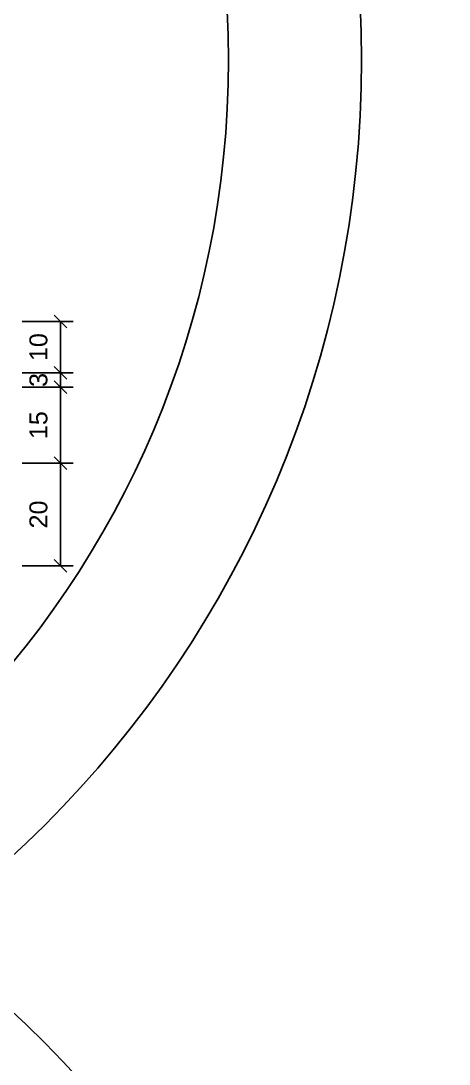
# Model space of a CAD drawing. Header units: metres. Extents: x -325 to 301, y -147 to 149.
# Drawn here: x 71.078 to 71.913, y 29.68 to 31.713 of the extents above; entities that cross this region are included whole.
import ezdxf

# ---------------------------------------------------------------- set-up
doc = ezdxf.new("R2010")
doc.units = ezdxf.units.M
doc.layers.get('Defpoints').update_dxf_attribs({"lineweight": 13})
doc.layers.add('-AUX-QAD', color=5, linetype='Continuous', plot=False)
doc.layers.add('0-TX-1_25', color=7, linetype='Continuous', true_color=0x3f4f7f)
doc.styles.get("Standard").update_dxf_attribs({"font": 'arial.ttf'})
doc.dimstyles.new('ISO-25', dxfattribs={"dimtxt": 0.1, "dimasz": 0.1, "dimexe": 0.1, "dimexo": 0.1, "dimgap": 0.1, "dimtad": 1, "dimdec": 0, "dimlfac": 100, "dimzin": 9, "dimtxsty": 'Standard', "dimblk": 'OBLIQUE', "dimcen": 0.1, "dimadec": 0, "dimazin": 0, "dimtfac": 1, "dimtdec": 0, "dimtmove": 0, "dimatfit": 3, "dimldrblk": 'OBLIQUE', "dimfxl": 1, "dimarcsym": 0})

# ---------------------------------------------------------------- blocks, each defined once
blk = doc.blocks.new('_Oblique')
at = {"color": 0, "lineweight": -2}
blk.add_line((-0.499999999995058, -0.4999999998130015), (0.500000000028669, 0.500000000163238), dxfattribs=at)
blk = doc.blocks.new('*D1507')
at = {"layer": '0-TX-1_25', "color": 0, "lineweight": -2, "transparency": 16777216}
for p, q in [((125.070910250361, 30.37956520640337), (124.9762901443603, 30.37956520640337)), ((125.0012901443603, 30.37956520640337), (125.0012901443603, 30.22880486568642)), ((124.9012901443603, 30.22880486568642), (125.0262901443603, 30.22880486568642))]:
    blk.add_line(p, q, dxfattribs=at)
at = {"layer": 'Defpoints', "color": 0, "transparency": 16777216}
for p in [(125.095910250361, 30.37956520640337), (22.7212616783194, 30.2288048656864), (125.0012901443603, 30.22880486568642)]:
    blk.add_point(p, dxfattribs=at)
at = {"layer": '0-TX-1_25', "color": 0, "lineweight": -2, "transparency": 16777216, "xscale": 0.025, "yscale": 0.025, "zscale": 0.025}
for p, rotation in [((125.0012901443603, 30.37956520640337), 90), ((125.0012901443603, 30.22880486568642), 270)]:
    blk.add_blockref('_Oblique', p, dxfattribs=dict(at, rotation=rotation))
at = {"layer": '0-TX-1_25', "color": 0, "transparency": 16777216, "insert": (124.95842008979, 30.30418503604485), "char_height": 0.035, "attachment_point": 5, "rotation": 90}
blk.add_mtext('15', dxfattribs=at)
blk = doc.blocks.new('*D1716')
at = {"layer": '0-TX-1_25', "color": 0, "lineweight": -2, "transparency": 16777216}
for p, q in [((22.79435890317222, 30.84073367747433), (22.66935890317222, 30.84073367747433)), ((22.69435890317223, 30.84073367747433), (22.69435890317223, 30.72659722064531)), ((22.70589523368086, 30.72659722064531), (22.66935890317223, 30.72659722064531))]:
    blk.add_line(p, q, dxfattribs=at)
at = {"layer": 'Defpoints', "color": 0, "transparency": 16777216}
for p in [(141.1863585769123, 30.84073367747435), (22.69435890317223, 30.72659722064531), (22.73089523368086, 30.72659722064531)]:
    blk.add_point(p, dxfattribs=at)
at = {"layer": '0-TX-1_25', "color": 0, "lineweight": -2, "transparency": 16777216, "xscale": 0.025, "yscale": 0.025, "zscale": 0.025}
for p, rotation in [((22.69435890317223, 30.84073367747433), 90), ((22.69435890317223, 30.72659722064531), 270)]:
    blk.add_blockref('_Oblique', p, dxfattribs=dict(at, rotation=rotation))
at = {"layer": '0-TX-1_25', "color": 0, "transparency": 16777216, "insert": (22.65178727970703, 30.7836654490598), "char_height": 0.035, "attachment_point": 5, "rotation": 90}
blk.add_mtext('11', dxfattribs=at)
blk = doc.blocks.new('*D1722')
at = {"layer": '0-TX-1_25', "color": 0, "lineweight": -2, "transparency": 16777216}
for p, q in [((71.08054030795523, 31.12725918351555), (71.18028848498825, 31.12725918351555)), ((71.15528848498825, 31.12725918351555), (71.15528848498825, 31.02720780477753)), ((71.08054030767707, 31.02720780477753), (71.18028848498825, 31.02720780477753))]:
    blk.add_line(p, q, dxfattribs=at)
at = {"layer": 'Defpoints', "color": 0, "transparency": 16777216}
for p in [(71.05554030795523, 31.12725918351555), (71.05554030767706, 31.02720780477753), (71.15528848498825, 31.02720780477753)]:
    blk.add_point(p, dxfattribs=at)
at = {"layer": '0-TX-1_25', "color": 0, "lineweight": -2, "transparency": 16777216, "xscale": 0.025, "yscale": 0.025, "zscale": 0.025}
for p, rotation in [((71.15528848498825, 31.12725918351555), 90), ((71.15528848498825, 31.02720780477753), 270)]:
    blk.add_blockref('_Oblique', p, dxfattribs=dict(at, rotation=rotation))
at = {"layer": '0-TX-1_25', "color": 0, "transparency": 16777216, "insert": (71.11241843041797, 31.07723349414652), "char_height": 0.035, "attachment_point": 5, "rotation": 90}
blk.add_mtext('10', dxfattribs=at)
blk = doc.blocks.new('*D1723')
at = {"layer": '0-TX-1_25', "color": 0, "lineweight": -2, "transparency": 16777216}
for p, q in [((71.15528848498792, 31.02720780477753), (71.15528848498792, 31.05220780477753)), ((71.08054030795523, 31.02720780477753), (71.18028848498793, 31.02720780477753)), ((71.15528848498792, 31.02720780477753), (71.15528848498792, 30.99918545372194)), ((71.08054030795523, 30.99918545372194), (71.18028848498793, 30.99918545372194)), ((71.15528848498792, 30.99918545372194), (71.15528848498792, 30.97418545372194))]:
    blk.add_line(p, q, dxfattribs=at)
at = {"layer": 'Defpoints', "color": 0, "transparency": 16777216}
for p in [(71.05554030795523, 31.02720780477753), (71.05554030795523, 30.99918545372194), (71.15528848498792, 30.99918545372194)]:
    blk.add_point(p, dxfattribs=at)
at = {"layer": '0-TX-1_25', "color": 0, "lineweight": -2, "transparency": 16777216, "xscale": 0.025, "yscale": 0.025, "zscale": 0.025}
for p, rotation in [((71.15528848498792, 31.02720780477753), 270), ((71.15528848498792, 30.99918545372194), 90)]:
    blk.add_blockref('_Oblique', p, dxfattribs=dict(at, rotation=rotation))
at = {"layer": '0-TX-1_25', "color": 0, "transparency": 16777216, "insert": (71.11240649317345, 31.01319662924971), "char_height": 0.035, "attachment_point": 5, "rotation": 90}
blk.add_mtext('3', dxfattribs=at)
blk = doc.blocks.new('*D1724')
at = {"layer": '0-TX-1_25', "color": 0, "lineweight": -2, "transparency": 16777216}
for p, q in [((71.08054030795523, 30.99918545372194), (71.18028848498837, 30.99918545372194)), ((71.15528848498836, 30.99918545372194), (71.15528848498836, 30.8509798389932)), ((71.08054235975071, 30.8509798389932), (71.18028848498837, 30.8509798389932))]:
    blk.add_line(p, q, dxfattribs=at)
at = {"layer": 'Defpoints', "color": 0, "transparency": 16777216}
for p in [(71.05554030795523, 30.99918545372194), (71.0555423597507, 30.8509798389932), (71.15528848498836, 30.8509798389932)]:
    blk.add_point(p, dxfattribs=at)
at = {"layer": '0-TX-1_25', "color": 0, "lineweight": -2, "transparency": 16777216, "xscale": 0.025, "yscale": 0.025, "zscale": 0.025}
for p, rotation in [((71.15528848498836, 30.99918545372194), 90), ((71.15528848498836, 30.8509798389932), 270)]:
    blk.add_blockref('_Oblique', p, dxfattribs=dict(at, rotation=rotation))
at = {"layer": '0-TX-1_25', "color": 0, "transparency": 16777216, "insert": (71.11241843041809, 30.92508264635754), "char_height": 0.035, "attachment_point": 5, "rotation": 90}
blk.add_mtext('15', dxfattribs=at)
blk = doc.blocks.new('*D1725')
at = {"layer": '0-TX-1_25', "color": 0, "lineweight": -2, "transparency": 16777216}
for p, q in [((71.08053985802582, 30.85097983895856), (71.18027302363728, 30.85097983895856)), ((71.15527302363728, 30.85097983895856), (71.15527302363728, 30.65098163747309)), ((71.08054353330304, 30.65098163747309), (71.18027302363728, 30.65098163747309))]:
    blk.add_line(p, q, dxfattribs=at)
at = {"layer": 'Defpoints', "color": 0, "transparency": 16777216}
for p in [(71.05553985802581, 30.85097983895856), (71.05554353330304, 30.65098163747309), (71.15527302363728, 30.65098163747309)]:
    blk.add_point(p, dxfattribs=at)
at = {"layer": '0-TX-1_25', "color": 0, "lineweight": -2, "transparency": 16777216, "xscale": 0.025, "yscale": 0.025, "zscale": 0.025}
for p, rotation in [((71.15527302363728, 30.85097983895856), 90), ((71.15527302363728, 30.65098163747309), 270)]:
    blk.add_blockref('_Oblique', p, dxfattribs=dict(at, rotation=rotation))
at = {"layer": '0-TX-1_25', "color": 0, "transparency": 16777216, "insert": (71.112402969067, 30.75098073821581), "char_height": 0.035, "attachment_point": 5, "rotation": 90}
blk.add_mtext('20', dxfattribs=at)

msp = doc.modelspace()

# ---------------------------------------------------------------- linework, layer by layer
at = {"layer": '-AUX-QAD'}
for centre, radius in [((69.63306824346253, 31.6372591833991), 2.109403121419127), ((69.63306824346253, 31.6372591833991), 1.850016624575991), ((69.63306824346253, 28.22962717851723), 2.109403121419127), ((69.63306824346253, 28.22962717851723), 1.850016624575991)]:
    msp.add_circle(centre, radius, dxfattribs=at)

# ---------------------------------------------------------------- dimensions: what is measured, and where the dimension line sits
at = {"layer": '0-TX-1_25'}
for base, p1, p2, picture, middle in [((71.15528848498825, 31.02720780477753), (71.0555403079552, 31.12725918351553), (71.05554030767703, 31.02720780477752), '*D1722', (71.11241843041797, 31.07723349414652)), ((71.15528848498836, 30.8509798389932), (71.0555403079552, 30.99918545372192), (71.05554235975067, 30.85097983899318), '*D1724', (71.11241843041809, 30.92508264635754)), ((22.69435890317223, 30.72659722064531), (141.1863585769122, 30.84073367747433), (22.73089523368085, 30.72659722064529), '*D1716', (22.65178727970703, 30.7836654490598)), ((71.15527302363728, 30.65098163747309), (71.05553985802578, 30.85097983895855), (71.05554353330301, 30.65098163747308), '*D1725', (71.112402969067, 30.75098073821581)), ((125.0012901443603, 30.22880486568642), (125.095910250361, 30.37956520640336), (22.72126167831939, 30.22880486568639), '*D1507', (124.95842008979, 30.30418503604485))]:
    dim = msp.add_linear_dim(base=base, p1=p1, p2=p2, angle=90, dimstyle='ISO-25', override={"dimtxt": 0.035, "dimasz": 0.025, "dimexe": 0.025, "dimexo": 0.025, "dimgap": 0.025, "dimblk1": 'Oblique', "dimblk2": 'Oblique', "dimsah": 1, "dimfxl": 0.1, "dimfxlon": 1, "dimarcsym": 1}, dxfattribs=at)
    dim.commit()
    dim.dimension.update_dxf_attribs({"geometry": picture, "text_midpoint": middle})
dim = msp.add_linear_dim(base=(71.15528848498792, 30.99918545372194), p1=(71.0555403079552, 31.02720780477752), p2=(71.0555403079552, 30.99918545372192), angle=90, dimstyle='ISO-25', override={"dimtxt": 0.035, "dimasz": 0.025, "dimexe": 0.025, "dimexo": 0.025, "dimgap": 0.025, "dimblk1": 'Oblique', "dimblk2": 'Oblique', "dimsah": 1, "dimfxl": 0.1, "dimfxlon": 1, "dimarcsym": 1}, dxfattribs=at)
dim.commit()
dim.dimension.update_dxf_attribs({"geometry": '*D1723', "text_midpoint": (71.1552884849879, 31.01319662924971), "dimtype": 160})

doc.saveas('drawing.dxf')
